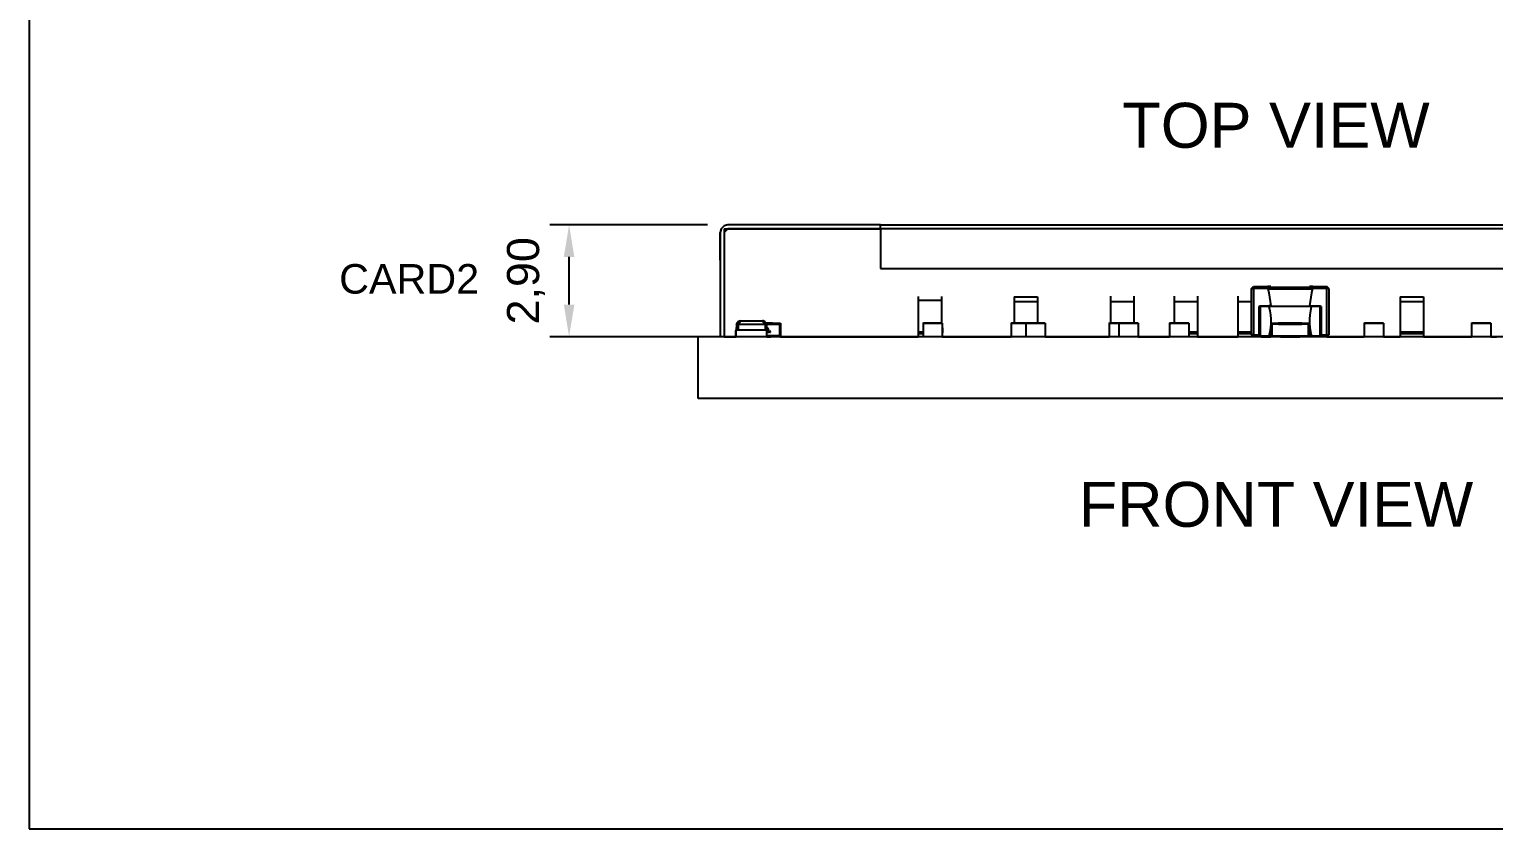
# Model space of a CAD drawing. Header units: millimetres. Extents: x 3 to 137, y 3 to 96.
# Drawn here: x 3.33 to 41.31, y 3.33 to 24.07 of the extents above; entities that cross this region are included whole.
import ezdxf
from ezdxf.enums import TextEntityAlignment as Align

# ---------------------------------------------------------------- set-up
doc = ezdxf.new("R2010")
doc.units = ezdxf.units.MM
for name, color, linetype in [('DIM', 4, 'CONTINUOUS'), ('PARTS', 8, 'CONTINUOUS'), ('SHEET', 7, 'CONTINUOUS'), ('TEXT', 7, 'CONTINUOUS')]:
    doc.layers.add(name, color=color, linetype=linetype)
doc.styles.add('CJK', font='arial.ttf')
doc.dimstyles.new('PCB2', dxfattribs={"dimtxt": 0.833333, "dimasz": 0.833333, "dimexe": 0.5, "dimexo": 0.333333, "dimgap": 0.2, "dimtad": 1, "dimzin": 0, "dimtxsty": 'CJK', "dimcen": 2.5, "dimclrd": 4, "dimclre": 4, "dimclrt": 4, "dimazin": 3, "dimtfac": 1, "dimtmove": 0, "dimatfit": 3})

msp = doc.modelspace()

# ---------------------------------------------------------------- linework, layer by layer
at = {"layer": 'PARTS'}
for points in [[(21.453, 18.999), (21.353, 18.972), (21.28, 18.899), (21.253, 18.799)], [(22.753, 18.999), (21.453, 18.999)], [(24.014, 18.999), (21.453, 18.999)], [(25.408, 18.999), (21.453, 18.999)], [(25.408, 18.999), (45.262, 18.999)], [(25.408, 18.899), (25.408, 18.999)], [(32.527, 19), (32.759, 19)], [(32.527, 19), (32.527, 18.999)], [(32.759, 19), (32.844, 19)], [(32.759, 19), (32.759, 18.999)], [(32.844, 19), (33.076, 19)], [(32.844, 19), (32.844, 18.999)], [(33.076, 19), (33.076, 18.999)], [(33.11, 19), (33.202, 19)], [(33.11, 19), (33.11, 18.999)], [(33.202, 19), (33.291, 19)], [(33.202, 19), (33.202, 18.999)], [(33.291, 19), (33.524, 19)], [(33.291, 19), (33.291, 18.999)], [(33.524, 19), (33.608, 19)], [(33.524, 19), (33.524, 18.999)], [(33.608, 19), (33.84, 19)], [(33.608, 19), (33.608, 18.999)], [(33.84, 19), (33.84, 18.999)], [(33.84, 19), (33.874, 19)], [(33.874, 19), (33.966, 19)], [(33.874, 19), (33.874, 18.999)], [(33.966, 19), (34.081, 19), (34.197, 19)], [(33.966, 19), (33.966, 18.999)], [(34.197, 19), (34.371, 19)], [(34.197, 19), (34.197, 18.999)], [(34.371, 19), (34.371, 18.999)], [(34.371, 19), (34.465, 19)], [(34.465, 19), (34.465, 18.999)], [(34.465, 19), (34.486, 19)], [(34.486, 19), (34.486, 18.999)], [(34.486, 19), (34.5, 19)], [(34.5, 19), (34.5, 18.999)], [(34.5, 19), (34.814, 19)], [(34.814, 19), (34.814, 18.999)], [(34.814, 19), (34.835, 19)], [(34.835, 19), (34.884, 19)], [(34.835, 19), (34.835, 18.999)], [(34.884, 19), (34.885, 19)], [(34.884, 19), (34.884, 18.999)], [(34.885, 19), (34.885, 18.999)], [(34.936, 19), (34.936, 18.999)], [(34.936, 19), (35.081, 19)], [(35.081, 19), (35.193, 19), (35.305, 19)], [(35.081, 19), (35.081, 18.999)], [(35.305, 19), (35.393, 19)], [(35.305, 19), (35.305, 18.999)], [(35.393, 19), (35.393, 18.999)], [(35.412, 19), (35.412, 18.999)], [(35.412, 19), (35.418, 19)], [(35.418, 19), (35.418, 18.999)], [(35.418, 19), (35.661, 19)], [(35.661, 19), (35.661, 18.999)], [(35.661, 19), (35.74, 19)], [(35.74, 19), (35.74, 18.999)], [(36.239, 19), (36.347, 19), (36.454, 19), (36.562, 19), (36.669, 19)], [(36.239, 19), (36.239, 18.999)], [(36.669, 19), (36.786, 19), (36.903, 19)], [(36.669, 19), (36.669, 18.999)], [(36.903, 19), (37.021, 19), (37.139, 19), (37.257, 19), (37.375, 19), (37.493, 19)], [(36.903, 19), (36.903, 18.999)], [(37.493, 19), (37.597, 19), (37.701, 19), (37.805, 19), (37.91, 19), (38.014, 19)], [(37.493, 19), (37.493, 18.999)], [(38.014, 19), (38.205, 19)], [(38.014, 19), (38.014, 18.999)], [(38.205, 19), (38.304, 19)], [(38.205, 19), (38.205, 18.999)], [(38.304, 19), (38.429, 19), (38.554, 19), (38.678, 19), (38.803, 19)], [(38.304, 19), (38.304, 18.999)], [(38.803, 19), (38.905, 19), (39.007, 19)], [(38.803, 19), (38.803, 18.999)], [(39.007, 19), (39.007, 18.999)], [(21.253, 18.799), (21.253, 16.109)], [(21.253, 18.699), (21.253, 18.799)], [(21.253, 18.08), (21.253, 18.799)], [(21.353, 18.899), (21.353, 16.099)], [(21.353, 18.899), (25.408, 18.899)], [(21.453, 18.899), (21.353, 18.799)], [(21.353, 18.799), (21.353, 16.099)], [(25.408, 18.899), (21.453, 18.899)], [(25.408, 18.899), (25.408, 17.87)], [(45.262, 18.899), (25.408, 18.899)], [(25.408, 17.87), (45.262, 17.87)], [(26.389, 17.145), (26.389, 17.05)], [(26.989, 17.145), (26.989, 17.05)], [(28.878, 17.13), (29.478, 17.13)], [(28.878, 17.13), (28.878, 17.009)], [(29.478, 17.13), (29.478, 17.009)], [(31.378, 17.152), (31.378, 17.009)], [(31.978, 17.152), (31.978, 17.009)], [(33.028, 17.152), (33.028, 17.009)], [(33.628, 17.152), (33.628, 17.009)], [(34.678, 17.152), (34.678, 17.009)], [(35.034, 17.349), (35.084, 17.399)], [(35.034, 16.149), (35.034, 17.349)], [(35.034, 17.349), (35.084, 17.349)], [(35.084, 17.399), (35.452, 17.399)], [(35.084, 17.349), (35.084, 17.399)], [(35.452, 17.349), (35.084, 17.349)], [(35.084, 17.349), (35.084, 16.149)], [(35.44, 17.389), (35.442, 17.384)], [(35.44, 17.389), (35.443, 17.389)], [(35.44, 17.389), (35.441, 17.387)], [(35.442, 17.384), (35.44, 17.379)], [(35.44, 17.379), (35.442, 17.384)], [(35.443, 17.379), (35.44, 17.379)], [(35.443, 17.379), (35.442, 17.384)], [(35.442, 17.384), (35.443, 17.379)], [(35.452, 17.399), (35.443, 17.389)], [(35.443, 17.379), (35.443, 17.389)], [(35.443, 17.379), (35.452, 17.349)], [(35.447, 17.397), (35.452, 17.399)], [(35.447, 17.364), (35.457, 17.379)], [(35.452, 17.399), (35.534, 17.399)], [(35.534, 17.399), (35.452, 17.399)], [(35.452, 17.349), (35.48, 17.238), (35.502, 17.126), (35.518, 17.013), (35.529, 16.899)], [(35.457, 17.379), (36.61, 17.379)], [(36.61, 17.329), (35.457, 17.329)], [(35.534, 17.379), (35.534, 17.399)], [(36.534, 17.379), (35.534, 17.379)], [(36.616, 17.399), (36.534, 17.399)], [(36.534, 17.399), (36.616, 17.399)], [(36.534, 17.379), (36.534, 17.399)], [(36.616, 17.349), (36.588, 17.238), (36.566, 17.126), (36.549, 17.013), (36.539, 16.899)], [(36.61, 17.379), (36.62, 17.364)], [(36.616, 17.399), (36.984, 17.399)], [(36.62, 17.397), (36.616, 17.399)], [(36.616, 17.399), (36.624, 17.389)], [(36.624, 17.379), (36.616, 17.349)], [(36.984, 17.349), (36.616, 17.349)], [(36.624, 17.389), (36.627, 17.389)], [(36.624, 17.379), (36.624, 17.389)], [(36.626, 17.384), (36.624, 17.379)], [(36.626, 17.384), (36.624, 17.379)], [(36.627, 17.379), (36.624, 17.379)], [(36.627, 17.389), (36.626, 17.384)], [(36.627, 17.389), (36.626, 17.387)], [(36.626, 17.384), (36.627, 17.379)], [(36.627, 17.379), (36.627, 17.379)], [(37.034, 17.349), (36.984, 17.399)], [(36.984, 17.399), (36.984, 17.349)], [(37.034, 17.349), (36.984, 17.399)], [(36.984, 16.149), (36.984, 17.349)], [(37.034, 17.349), (36.984, 17.349)], [(37.034, 17.349), (37.034, 16.149)], [(38.888, 17.13), (39.488, 17.13)], [(38.888, 17.13), (38.888, 17.009)], [(39.488, 17.13), (39.488, 17.009)], [(26.389, 17.05), (26.389, 16.226)], [(26.389, 17.05), (26.989, 17.05)], [(26.989, 17.05), (26.989, 16.459)], [(28.878, 17.009), (28.878, 16.459)], [(28.878, 17.009), (29.478, 17.009)], [(29.478, 17.009), (29.478, 16.459)], [(31.378, 17.009), (31.378, 16.459)], [(31.378, 17.009), (31.978, 17.009)], [(31.978, 17.009), (31.978, 16.459)], [(33.028, 17.009), (33.028, 16.459)], [(33.028, 17.009), (33.628, 17.009)], [(33.628, 17.009), (33.628, 16.226)], [(34.678, 17.009), (34.678, 16.226)], [(34.678, 17.009), (35.034, 17.009)], [(35.234, 16.879), (35.254, 16.899)], [(35.234, 16.119), (35.234, 16.879)], [(35.234, 16.879), (35.254, 16.879)], [(35.254, 16.899), (35.484, 16.899)], [(35.254, 16.879), (35.254, 16.899)], [(35.485, 16.879), (35.254, 16.879)], [(35.254, 16.879), (35.254, 16.119)], [(35.481, 16.896), (35.479, 16.889)], [(35.483, 16.889), (35.479, 16.889)], [(35.484, 16.899), (35.481, 16.896)], [(35.481, 16.896), (35.481, 16.896)], [(35.481, 16.896), (35.481, 16.896)], [(35.481, 16.895), (35.481, 16.896)], [(35.481, 16.896), (35.481, 16.896)], [(35.481, 16.896), (35.481, 16.895)], [(35.481, 16.895), (35.481, 16.896)], [(35.483, 16.889), (35.485, 16.879)], [(35.483, 16.888), (35.484, 16.889)], [(35.534, 16.899), (35.484, 16.899)], [(35.484, 16.889), (36.583, 16.889)], [(35.485, 16.879), (35.509, 16.772), (35.525, 16.663), (35.533, 16.554), (35.533, 16.444), (35.524, 16.335), (35.508, 16.226), (35.484, 16.119)], [(36.582, 16.879), (35.485, 16.879)], [(35.534, 16.889), (35.534, 16.899)], [(36.534, 16.899), (36.583, 16.899)], [(36.534, 16.889), (36.534, 16.899)], [(36.582, 16.879), (36.558, 16.772), (36.542, 16.663), (36.535, 16.554), (36.535, 16.444), (36.543, 16.335), (36.559, 16.226), (36.583, 16.119)], [(36.585, 16.889), (36.582, 16.879)], [(36.814, 16.879), (36.582, 16.879)], [(36.583, 16.899), (36.814, 16.899)], [(36.583, 16.899), (36.586, 16.896)], [(36.583, 16.889), (36.584, 16.888)], [(36.584, 16.888), (36.583, 16.884)], [(36.588, 16.889), (36.585, 16.889)], [(36.586, 16.896), (36.586, 16.896)], [(36.586, 16.896), (36.586, 16.896)], [(36.586, 16.896), (36.588, 16.889)], [(36.586, 16.896), (36.586, 16.895)], [(36.586, 16.895), (36.586, 16.896)], [(36.586, 16.896), (36.586, 16.896)], [(36.586, 16.896), (36.586, 16.895)], [(36.834, 16.879), (36.814, 16.899)], [(36.814, 16.899), (36.814, 16.879)], [(36.834, 16.879), (36.814, 16.899)], [(36.814, 16.119), (36.814, 16.879)], [(36.834, 16.879), (36.814, 16.879)], [(36.834, 16.879), (36.834, 16.119)], [(38.888, 17.009), (38.888, 16.226)], [(38.888, 17.009), (39.488, 17.009)], [(39.488, 17.009), (39.488, 16.226)], [(21.677, 16.418), (21.665, 16.279)], [(21.68, 16.436), (21.677, 16.418)], [(21.677, 16.418), (21.68, 16.436)], [(21.679, 16.432), (21.677, 16.418)], [(21.714, 16.418), (21.677, 16.418)], [(21.681, 16.439), (21.679, 16.432)], [(21.679, 16.43), (21.679, 16.431)], [(21.686, 16.453), (21.68, 16.436)], [(21.688, 16.456), (21.686, 16.453)], [(21.686, 16.453), (21.688, 16.456)], [(21.697, 16.47), (21.688, 16.456)], [(21.702, 16.476), (21.697, 16.47)], [(21.697, 16.47), (21.702, 16.476)], [(21.71, 16.484), (21.702, 16.476)], [(21.776, 16.509), (21.71, 16.484)], [(21.71, 16.484), (21.776, 16.509)], [(21.71, 16.484), (21.711, 16.485)], [(21.71, 16.484), (21.71, 16.484)], [(21.711, 16.485), (21.712, 16.485)], [(21.776, 16.509), (21.712, 16.485)], [(21.712, 16.486), (21.712, 16.486)], [(21.712, 16.486), (21.712, 16.486)], [(21.712, 16.486), (21.712, 16.486)], [(21.712, 16.485), (21.712, 16.485)], [(21.713, 16.487), (21.713, 16.487)], [(21.713, 16.487), (21.713, 16.487)], [(21.713, 16.486), (21.713, 16.486)], [(21.713, 16.486), (21.713, 16.486)], [(21.713, 16.486), (21.713, 16.486)], [(21.776, 16.509), (21.714, 16.418)], [(21.714, 16.487), (21.714, 16.488)], [(21.714, 16.488), (21.715, 16.488)], [(21.714, 16.487), (21.714, 16.487)], [(21.714, 16.487), (21.714, 16.487)], [(21.714, 16.418), (21.714, 16.279)], [(22.414, 16.418), (21.714, 16.418)], [(21.715, 16.488), (21.716, 16.489)], [(21.718, 16.49), (21.718, 16.49)], [(21.719, 16.491), (21.719, 16.491)], [(21.72, 16.492), (21.72, 16.492)], [(21.725, 16.495), (21.725, 16.495)], [(21.725, 16.495), (21.726, 16.495)], [(21.733, 16.499), (21.739, 16.502)], [(21.741, 16.502), (21.742, 16.503)], [(21.742, 16.503), (21.744, 16.504)], [(21.746, 16.504), (21.746, 16.504)], [(21.747, 16.504), (21.747, 16.504)], [(21.747, 16.504), (21.747, 16.504)], [(21.774, 16.509), (21.776, 16.509)], [(21.776, 16.509), (22.351, 16.509)], [(22.385, 16.503), (22.351, 16.509)], [(22.351, 16.509), (22.414, 16.418)], [(22.418, 16.484), (22.351, 16.509)], [(22.418, 16.484), (22.351, 16.509)], [(22.355, 16.509), (22.355, 16.509)], [(22.364, 16.508), (22.363, 16.508)], [(22.373, 16.507), (22.365, 16.508)], [(22.385, 16.503), (22.384, 16.503)], [(22.386, 16.503), (22.385, 16.503)], [(22.415, 16.485), (22.386, 16.503)], [(22.402, 16.495), (22.402, 16.495)], [(22.407, 16.459), (22.608, 16.459)], [(22.414, 16.486), (22.412, 16.488)], [(22.451, 16.418), (22.414, 16.418)], [(22.414, 16.418), (22.414, 16.279)], [(22.425, 16.476), (22.418, 16.484)], [(22.418, 16.483), (22.418, 16.484)], [(22.431, 16.47), (22.425, 16.476)], [(22.431, 16.47), (22.425, 16.476)], [(22.447, 16.436), (22.431, 16.47)], [(22.44, 16.455), (22.44, 16.455)], [(22.448, 16.434), (22.441, 16.453)], [(22.618, 16.439), (22.446, 16.439)], [(22.451, 16.418), (22.447, 16.436)], [(22.451, 16.418), (22.447, 16.436)], [(22.451, 16.418), (22.448, 16.434)], [(22.45, 16.424), (22.618, 16.424)], [(22.45, 16.424), (22.793, 16.424)], [(22.451, 16.418), (22.45, 16.422)], [(22.451, 16.418), (22.463, 16.279)], [(22.608, 16.459), (22.618, 16.439)], [(22.618, 16.449), (22.613, 16.449)], [(22.618, 16.449), (22.618, 16.424)], [(22.618, 16.449), (22.818, 16.449)], [(22.618, 16.424), (22.618, 16.439)], [(22.618, 16.424), (22.793, 16.424)], [(22.793, 16.424), (22.793, 16.124)], [(22.793, 16.424), (22.793, 16.124)], [(22.818, 16.449), (22.818, 16.099)], [(26.513, 16.449), (27.013, 16.449)], [(26.513, 16.449), (26.513, 16.099)], [(26.518, 16.449), (26.523, 16.459)], [(26.523, 16.459), (27.003, 16.459)], [(27.008, 16.449), (27.003, 16.459)], [(27.013, 16.449), (27.013, 16.099)], [(27.014, 16.332), (27.013, 16.332)], [(27.014, 16.332), (27.013, 16.332)], [(27.014, 16.332), (27.014, 16.332)], [(27.014, 16.332), (27.014, 16.321)], [(28.799, 16.449), (29.18, 16.449)], [(28.799, 16.449), (28.799, 16.099)], [(28.804, 16.449), (28.809, 16.459)], [(28.809, 16.459), (29.19, 16.459)], [(29.18, 16.449), (29.68, 16.449)], [(29.18, 16.449), (29.18, 16.099)], [(29.185, 16.449), (29.19, 16.459)], [(29.19, 16.459), (29.67, 16.459)], [(29.675, 16.449), (29.67, 16.459)], [(29.68, 16.449), (29.68, 16.099)], [(29.681, 16.332), (29.68, 16.332)], [(29.681, 16.332), (29.68, 16.332)], [(29.681, 16.332), (29.681, 16.332)], [(29.681, 16.332), (29.681, 16.321)], [(31.339, 16.449), (31.593, 16.449)], [(31.339, 16.449), (31.339, 16.099)], [(31.344, 16.449), (31.349, 16.459)], [(31.349, 16.459), (31.603, 16.459)], [(31.593, 16.449), (32.093, 16.449)], [(31.593, 16.449), (31.593, 16.099)], [(31.598, 16.449), (31.603, 16.459)], [(31.603, 16.459), (32.083, 16.459)], [(32.088, 16.449), (32.083, 16.459)], [(32.093, 16.449), (32.093, 16.099)], [(32.094, 16.332), (32.093, 16.332)], [(32.094, 16.332), (32.093, 16.332)], [(32.094, 16.332), (32.094, 16.332)], [(32.094, 16.332), (32.094, 16.321)], [(32.907, 16.449), (33.407, 16.449)], [(32.907, 16.449), (32.907, 16.099)], [(32.912, 16.449), (32.917, 16.459)], [(32.917, 16.459), (33.397, 16.459)], [(33.402, 16.449), (33.397, 16.459)], [(33.407, 16.449), (33.407, 16.099)], [(33.408, 16.332), (33.407, 16.332)], [(33.408, 16.332), (33.407, 16.332)], [(33.408, 16.332), (33.408, 16.332)], [(33.408, 16.332), (33.408, 16.321)], [(35.534, 16.449), (35.734, 16.449)], [(35.534, 16.449), (35.534, 16.099)], [(35.559, 16.424), (35.559, 16.124)], [(35.734, 16.424), (35.559, 16.424)], [(35.559, 16.424), (35.559, 16.124)], [(36.509, 16.424), (35.559, 16.424)], [(35.744, 16.459), (35.734, 16.439)], [(35.739, 16.449), (35.734, 16.449)], [(35.734, 16.449), (35.734, 16.424)], [(36.334, 16.439), (35.734, 16.439)], [(35.734, 16.424), (35.734, 16.439)], [(35.734, 16.424), (36.334, 16.424)], [(35.744, 16.459), (36.324, 16.459)], [(36.334, 16.439), (36.324, 16.459)], [(36.334, 16.449), (36.329, 16.449)], [(36.334, 16.449), (36.534, 16.449)], [(36.334, 16.424), (36.334, 16.449)], [(36.334, 16.424), (36.334, 16.439)], [(36.509, 16.424), (36.334, 16.424)], [(36.509, 16.124), (36.509, 16.424)], [(36.509, 16.124), (36.509, 16.424)], [(36.534, 16.449), (36.534, 16.099)], [(37.953, 16.449), (38.453, 16.449)], [(37.953, 16.449), (37.953, 16.099)], [(37.958, 16.449), (37.963, 16.459)], [(37.963, 16.459), (38.443, 16.459)], [(38.448, 16.449), (38.443, 16.459)], [(38.453, 16.449), (38.453, 16.099)], [(38.454, 16.332), (38.453, 16.332)], [(38.454, 16.332), (38.453, 16.332)], [(38.454, 16.332), (38.454, 16.332)], [(38.454, 16.332), (38.454, 16.321)], [(40.737, 16.449), (41.237, 16.449)], [(40.737, 16.449), (40.737, 16.099)], [(40.742, 16.449), (40.747, 16.459)], [(40.747, 16.459), (41.227, 16.459)], [(41.232, 16.449), (41.227, 16.459)], [(41.237, 16.449), (41.237, 16.099)], [(41.238, 16.332), (41.237, 16.332)], [(41.238, 16.332), (41.237, 16.332)], [(41.238, 16.332), (41.238, 16.332)], [(41.238, 16.332), (41.238, 16.321)], [(41.238, 16.332), (41.238, 16.332)], [(50.654, 16.099), (20.679, 16.099)], [(20.679, 14.499), (20.679, 16.099)], [(21.253, 16.109), (21.254, 16.099)], [(21.353, 16.099), (21.664, 16.099)], [(21.654, 16.249), (21.654, 16.26)], [(21.654, 16.26), (21.664, 16.26)], [(21.654, 16.249), (21.654, 16.249)], [(21.654, 16.249), (21.664, 16.249)], [(21.654, 16.208), (21.654, 16.249)], [(21.654, 16.249), (21.664, 16.249)], [(21.654, 16.207), (21.654, 16.208)], [(21.654, 16.208), (21.664, 16.208)], [(21.654, 16.207), (21.664, 16.207)], [(21.654, 16.184), (21.654, 16.207)], [(21.654, 16.144), (21.654, 16.184)], [(21.654, 16.184), (21.664, 16.184)], [(21.654, 16.139), (21.654, 16.144)], [(21.654, 16.144), (21.664, 16.144)], [(21.654, 16.13), (21.654, 16.139)], [(21.654, 16.139), (21.664, 16.139)], [(21.654, 16.13), (21.664, 16.13)], [(21.654, 16.124), (21.654, 16.13)], [(21.654, 16.124), (21.664, 16.124)], [(21.664, 16.279), (22.464, 16.279)], [(21.664, 16.099), (21.664, 16.279)], [(22.462, 16.314), (22.46, 16.316)], [(22.463, 16.3), (22.46, 16.309)], [(22.468, 16.3), (22.462, 16.314)], [(22.462, 16.285), (22.468, 16.3)], [(22.462, 16.293), (22.463, 16.3)], [(22.464, 16.099), (22.464, 16.279)], [(22.477, 16.255), (22.464, 16.255)], [(22.464, 16.251), (22.477, 16.25)], [(22.476, 16.237), (22.464, 16.237)], [(22.464, 16.233), (22.476, 16.233)], [(22.478, 16.219), (22.464, 16.219)], [(22.464, 16.215), (22.478, 16.214)], [(22.793, 16.124), (22.464, 16.124)], [(22.464, 16.099), (22.568, 16.099)], [(22.486, 16.32), (22.47, 16.279)], [(22.47, 16.279), (22.476, 16.279)], [(22.476, 16.279), (22.48, 16.29)], [(22.476, 16.233), (22.476, 16.237)], [(22.477, 16.25), (22.477, 16.255)], [(22.478, 16.214), (22.478, 16.219)], [(22.48, 16.29), (22.497, 16.29)], [(22.488, 16.312), (22.482, 16.295)], [(22.482, 16.295), (22.495, 16.295)], [(22.486, 16.255), (22.485, 16.214)], [(22.485, 16.214), (22.497, 16.214)], [(22.492, 16.32), (22.486, 16.32)], [(22.497, 16.255), (22.486, 16.255)], [(22.489, 16.314), (22.488, 16.312)], [(22.489, 16.314), (22.489, 16.314)], [(22.489, 16.311), (22.489, 16.314)], [(22.495, 16.295), (22.489, 16.311)], [(22.491, 16.25), (22.491, 16.219)], [(22.497, 16.25), (22.491, 16.25)], [(22.491, 16.219), (22.497, 16.219)], [(22.507, 16.279), (22.492, 16.32)], [(22.497, 16.29), (22.501, 16.279)], [(22.513, 16.249), (22.497, 16.255)], [(22.509, 16.246), (22.497, 16.25)], [(22.497, 16.219), (22.509, 16.223)], [(22.497, 16.214), (22.512, 16.22)], [(22.501, 16.279), (22.507, 16.279)], [(22.513, 16.235), (22.509, 16.246)], [(22.509, 16.223), (22.513, 16.235)], [(22.512, 16.22), (22.519, 16.235)], [(22.519, 16.235), (22.513, 16.249)], [(22.537, 16.255), (22.521, 16.214)], [(22.521, 16.214), (22.527, 16.214)], [(22.527, 16.214), (22.531, 16.225)], [(22.531, 16.225), (22.548, 16.225)], [(22.539, 16.247), (22.532, 16.23)], [(22.532, 16.23), (22.546, 16.23)], [(22.542, 16.255), (22.537, 16.255)], [(22.539, 16.249), (22.539, 16.247)], [(22.539, 16.249), (22.539, 16.249)], [(22.54, 16.247), (22.539, 16.249)], [(22.546, 16.23), (22.54, 16.247)], [(22.557, 16.214), (22.542, 16.255)], [(22.548, 16.225), (22.552, 16.214)], [(22.552, 16.214), (22.557, 16.214)], [(22.793, 16.124), (22.568, 16.124)], [(22.568, 16.124), (22.568, 16.099)], [(22.818, 16.099), (26.389, 16.099)], [(26.389, 16.226), (26.389, 16.179)], [(26.389, 16.226), (26.513, 16.226)], [(26.389, 16.179), (26.513, 16.179)], [(26.389, 16.179), (26.389, 16.099)], [(27.014, 16.321), (27.013, 16.321)], [(27.014, 16.309), (27.013, 16.309)], [(27.014, 16.309), (27.013, 16.309)], [(27.014, 16.296), (27.013, 16.296)], [(27.014, 16.263), (27.013, 16.263)], [(27.014, 16.231), (27.013, 16.231)], [(27.014, 16.217), (27.013, 16.217)], [(27.014, 16.197), (27.013, 16.197)], [(27.014, 16.197), (27.013, 16.197)], [(27.013, 16.099), (28.799, 16.099)], [(27.014, 16.321), (27.014, 16.309)], [(27.014, 16.309), (27.014, 16.309)], [(27.014, 16.309), (27.014, 16.296)], [(27.014, 16.296), (27.014, 16.263)], [(27.014, 16.263), (27.014, 16.231)], [(27.014, 16.231), (27.014, 16.217)], [(27.014, 16.217), (27.014, 16.197)], [(27.014, 16.197), (27.014, 16.197)], [(27.014, 16.197), (27.014, 16.197)], [(29.681, 16.321), (29.68, 16.321)], [(29.681, 16.309), (29.68, 16.309)], [(29.681, 16.309), (29.68, 16.309)], [(29.681, 16.296), (29.68, 16.296)], [(29.681, 16.263), (29.68, 16.263)], [(29.681, 16.231), (29.68, 16.231)], [(29.681, 16.217), (29.68, 16.217)], [(29.681, 16.197), (29.68, 16.197)], [(29.681, 16.197), (29.68, 16.197)], [(29.68, 16.099), (31.339, 16.099)], [(29.681, 16.321), (29.681, 16.309)], [(29.681, 16.309), (29.681, 16.309)], [(29.681, 16.309), (29.681, 16.296)], [(29.681, 16.296), (29.681, 16.263)], [(29.681, 16.263), (29.681, 16.231)], [(29.681, 16.231), (29.681, 16.217)], [(29.681, 16.217), (29.681, 16.197)], [(29.681, 16.197), (29.681, 16.197)], [(29.681, 16.197), (29.681, 16.197)], [(32.094, 16.321), (32.093, 16.321)], [(32.094, 16.309), (32.093, 16.309)], [(32.094, 16.309), (32.093, 16.309)], [(32.094, 16.296), (32.093, 16.296)], [(32.094, 16.263), (32.093, 16.263)], [(32.094, 16.231), (32.093, 16.231)], [(32.094, 16.217), (32.093, 16.217)], [(32.094, 16.197), (32.093, 16.197)], [(32.094, 16.197), (32.093, 16.197)], [(32.093, 16.099), (32.907, 16.099)], [(32.094, 16.321), (32.094, 16.309)], [(32.094, 16.309), (32.094, 16.309)], [(32.094, 16.309), (32.094, 16.296)], [(32.094, 16.296), (32.094, 16.263)], [(32.094, 16.263), (32.094, 16.231)], [(32.094, 16.231), (32.094, 16.217)], [(32.094, 16.217), (32.094, 16.197)], [(32.094, 16.197), (32.094, 16.197)], [(32.094, 16.197), (32.094, 16.197)], [(33.408, 16.321), (33.407, 16.321)], [(33.408, 16.309), (33.407, 16.309)], [(33.408, 16.309), (33.407, 16.309)], [(33.408, 16.296), (33.407, 16.296)], [(33.408, 16.263), (33.407, 16.263)], [(33.408, 16.231), (33.407, 16.231)], [(33.408, 16.217), (33.407, 16.217)], [(33.408, 16.197), (33.407, 16.197)], [(33.408, 16.197), (33.407, 16.197)], [(33.407, 16.179), (33.628, 16.179)], [(33.408, 16.321), (33.408, 16.309)], [(33.408, 16.309), (33.408, 16.309)], [(33.408, 16.309), (33.408, 16.296)], [(33.408, 16.296), (33.408, 16.263)], [(33.408, 16.263), (33.408, 16.231)], [(33.408, 16.231), (33.408, 16.217)], [(33.408, 16.226), (33.628, 16.226)], [(33.408, 16.217), (33.408, 16.197)], [(33.408, 16.197), (33.408, 16.197)], [(33.408, 16.197), (33.408, 16.197)], [(33.628, 16.226), (33.628, 16.179)], [(33.628, 16.179), (33.628, 16.099)], [(33.628, 16.099), (34.678, 16.099)], [(34.678, 16.226), (34.678, 16.179)], [(34.678, 16.226), (35.034, 16.226)], [(34.678, 16.179), (35.034, 16.179)], [(34.678, 16.179), (34.678, 16.099)], [(35.084, 16.099), (35.034, 16.149)], [(35.084, 16.149), (35.034, 16.149)], [(35.084, 16.149), (35.234, 16.149)], [(35.084, 16.099), (35.084, 16.149)], [(35.254, 16.099), (35.234, 16.119)], [(35.254, 16.119), (35.234, 16.119)], [(35.254, 16.119), (35.484, 16.119)], [(35.254, 16.099), (35.254, 16.119)], [(35.485, 16.099), (35.254, 16.099)], [(35.278, 16.099), (35.534, 16.099)], [(35.481, 16.108), (35.479, 16.102)], [(35.483, 16.102), (35.479, 16.102)], [(35.484, 16.119), (35.481, 16.109)], [(35.481, 16.109), (35.481, 16.108)], [(35.481, 16.109), (35.481, 16.109)], [(35.481, 16.109), (35.481, 16.108)], [(35.481, 16.108), (35.481, 16.109)], [(35.483, 16.102), (35.483, 16.115)], [(35.485, 16.109), (35.483, 16.115)], [(35.483, 16.115), (35.483, 16.115)], [(35.483, 16.102), (35.485, 16.099)], [(35.484, 16.119), (35.534, 16.119)], [(35.534, 16.109), (35.485, 16.109)], [(35.485, 16.099), (35.534, 16.099)], [(35.559, 16.124), (35.784, 16.124)], [(35.559, 16.124), (36.509, 16.124)], [(35.784, 16.124), (35.784, 16.099)], [(35.784, 16.119), (36.284, 16.119)], [(36.284, 16.109), (35.784, 16.109)], [(35.784, 16.109), (35.84, 16.109)], [(35.784, 16.099), (36.284, 16.099)], [(35.891, 16.109), (35.9, 16.109)], [(35.974, 16.109), (35.993, 16.109)], [(36.047, 16.109), (36.067, 16.109)], [(36.147, 16.109), (36.154, 16.109)], [(36.245, 16.109), (36.284, 16.109)], [(36.284, 16.099), (36.284, 16.124)], [(36.284, 16.124), (36.509, 16.124)], [(36.534, 16.119), (36.583, 16.119)], [(36.582, 16.109), (36.534, 16.109)], [(36.582, 16.099), (36.534, 16.099)], [(36.584, 16.115), (36.582, 16.109)], [(36.585, 16.102), (36.582, 16.099)], [(36.814, 16.099), (36.582, 16.099)], [(36.583, 16.119), (36.586, 16.109)], [(36.583, 16.119), (36.814, 16.119)], [(36.585, 16.115), (36.584, 16.115)], [(36.585, 16.102), (36.585, 16.115)], [(36.588, 16.102), (36.585, 16.102)], [(36.586, 16.109), (36.586, 16.109)], [(36.586, 16.109), (36.586, 16.108)], [(36.586, 16.109), (36.586, 16.108)], [(36.586, 16.109), (36.586, 16.108)], [(36.586, 16.108), (36.588, 16.102)], [(36.814, 16.099), (36.834, 16.119)], [(36.814, 16.119), (36.814, 16.099)], [(36.814, 16.099), (36.834, 16.119)], [(36.814, 16.119), (36.834, 16.119)], [(36.834, 16.149), (36.984, 16.149)], [(36.984, 16.099), (37.034, 16.149)], [(36.984, 16.149), (36.984, 16.099)], [(36.984, 16.099), (37.034, 16.149)], [(36.984, 16.149), (37.034, 16.149)], [(36.984, 16.099), (37.953, 16.099)], [(38.454, 16.321), (38.453, 16.321)], [(38.454, 16.309), (38.453, 16.309)], [(38.454, 16.309), (38.453, 16.309)], [(38.454, 16.296), (38.453, 16.296)], [(38.454, 16.263), (38.453, 16.263)], [(38.454, 16.231), (38.453, 16.231)], [(38.454, 16.217), (38.453, 16.217)], [(38.454, 16.197), (38.453, 16.197)], [(38.454, 16.197), (38.453, 16.197)], [(38.453, 16.099), (38.888, 16.099)], [(38.454, 16.321), (38.454, 16.309)], [(38.454, 16.309), (38.454, 16.309)], [(38.454, 16.309), (38.454, 16.296)], [(38.454, 16.296), (38.454, 16.263)], [(38.454, 16.263), (38.454, 16.231)], [(38.454, 16.231), (38.454, 16.217)], [(38.454, 16.217), (38.454, 16.197)], [(38.454, 16.197), (38.454, 16.197)], [(38.454, 16.197), (38.454, 16.197)], [(38.888, 16.226), (38.888, 16.179)], [(38.888, 16.226), (39.488, 16.226)], [(38.888, 16.179), (38.888, 16.099)], [(38.888, 16.179), (39.488, 16.179)], [(39.488, 16.226), (39.488, 16.179)], [(39.488, 16.179), (39.488, 16.099)], [(39.488, 16.099), (40.737, 16.099)], [(41.238, 16.321), (41.237, 16.321)], [(41.238, 16.309), (41.237, 16.309)], [(41.238, 16.309), (41.237, 16.309)], [(41.238, 16.296), (41.237, 16.296)], [(41.238, 16.263), (41.237, 16.263)], [(41.238, 16.231), (41.237, 16.231)], [(41.238, 16.217), (41.237, 16.217)], [(41.238, 16.197), (41.237, 16.197)], [(41.238, 16.197), (41.237, 16.197)], [(41.237, 16.099), (41.388, 16.099)], [(41.238, 16.321), (41.238, 16.309)], [(41.238, 16.309), (41.238, 16.309)], [(41.238, 16.309), (41.238, 16.296)], [(41.238, 16.296), (41.238, 16.263)], [(41.238, 16.263), (41.238, 16.231)], [(41.238, 16.231), (41.238, 16.217)], [(41.238, 16.217), (41.238, 16.197)], [(41.238, 16.197), (41.238, 16.197)], [(41.238, 16.197), (41.238, 16.197)], [(50.654, 14.499), (20.679, 14.499)]]:
    msp.add_lwpolyline(points, dxfattribs=at)
at = {"layer": 'SHEET'}
msp.add_lwpolyline([(3.333, 3.333), (136.667, 3.333), (136.667, 95.667), (3.333, 95.667), (3.333, 3.333)], dxfattribs=at)

# ---------------------------------------------------------------- texts
at = {"layer": 'TEXT', "style": 'CJK'}
for s, p in [('TOP VIEW', (35.667, 21)), ('FRONT VIEW', (35.667, 11.166))]:
    msp.add_text(s, height=1.1667, dxfattribs=at).set_placement(p, align=Align.CENTER)
msp.add_text('CARD2', height=0.7667, dxfattribs=at).set_placement((15, 17.216), align=Align.RIGHT)

# ---------------------------------------------------------------- dimensions: what is measured, and where the dimension line sits
at = {"layer": 'DIM'}
msp.add_linear_dim(base=(17.333, 16.099), p1=(21.253, 16.099), p2=(21.253, 19), angle=90, dimstyle='PCB2', dxfattribs=at).render()

doc.saveas('drawing.dxf')
